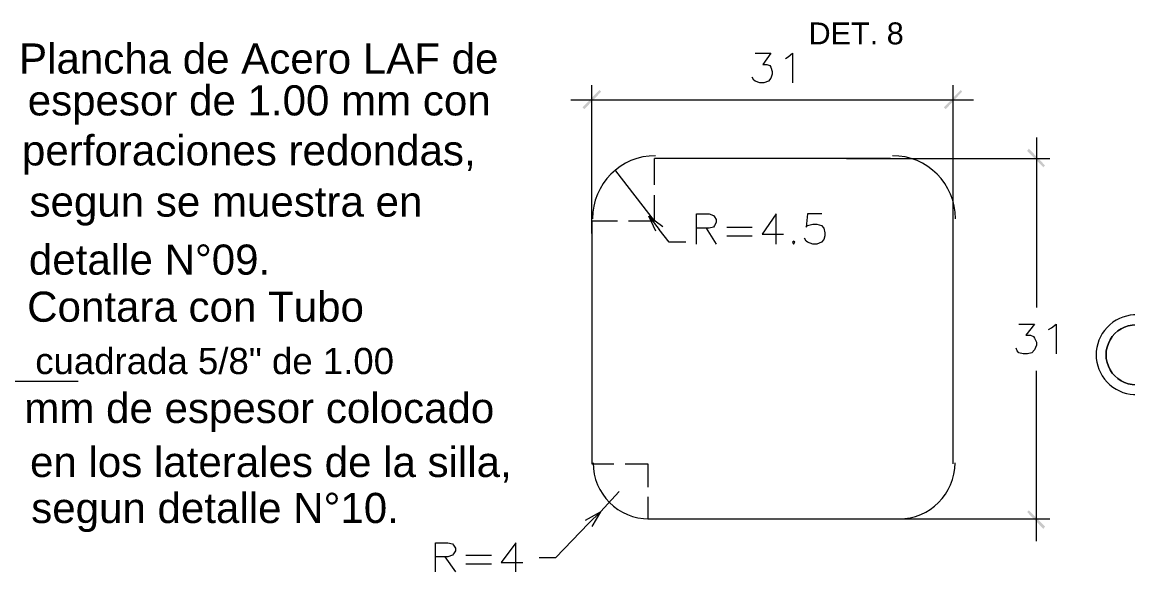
# Model space of a CAD drawing. Header units: inches. Extents: x 0.22 to 6.49, y 0.27 to 4.47.
# Drawn here: x 1.932 to 3.22, y 2.074 to 2.714 of the extents above; entities that cross this region are included whole.
import ezdxf

# ---------------------------------------------------------------- set-up
doc = ezdxf.new("R2010")
doc.units = ezdxf.units.IN
doc.header["$MEASUREMENT"] = 0
for name, color, linetype in [('PDF_PDF10_PDF9_PDF3_PDF5_0', 7, 'Continuous'), ('PDF_PDF10_PDF9_PDF3_PDF5_COTAS-01', 7, 'Continuous'), ('PDF_Texto', 7, 'Continuous')]:
    doc.layers.add(name, color=color, linetype=linetype)
doc.styles.add('PDF Arial', font='arial.ttf')

msp = doc.modelspace()

# ---------------------------------------------------------------- linework, layer by layer
at = {"layer": 'PDF_PDF10_PDF9_PDF3_PDF5_0', "lineweight": 18}
for points in [[(2.7855, 2.6781), (2.8038, 2.6781), (2.7943, 2.6652), (2.799, 2.6652), (2.8024, 2.6639), (2.8038, 2.6619), (2.8051, 2.6571), (2.8051, 2.6537), (2.8038, 2.649), (2.801, 2.6456), (2.7956, 2.6436), (2.7909, 2.6436), (2.7855, 2.6456), (2.7841, 2.647), (2.7821, 2.6503)], [(2.8207, 2.672), (2.8241, 2.674), (2.8288, 2.6781), (2.8288, 2.6436)], [(2.6684, 2.5251), (2.6684, 2.5556)], [(2.6379, 2.4832), (2.6684, 2.4832), (2.6684, 2.513)], [(2.7171, 2.4561), (2.7171, 2.4913), (2.732, 2.4913), (2.7368, 2.4893), (2.7381, 2.4879), (2.7401, 2.4845), (2.7401, 2.4811), (2.7381, 2.4778), (2.7368, 2.4757), (2.732, 2.4744), (2.7171, 2.4744)], [(2.8098, 2.4561), (2.8098, 2.4913), (2.7936, 2.4676), (2.8186, 2.4676)], [(2.8633, 2.4913), (2.8464, 2.4913), (2.845, 2.4757), (2.8464, 2.4778), (2.8525, 2.4791), (2.8572, 2.4791), (2.8626, 2.4778), (2.8653, 2.4744), (2.8667, 2.469), (2.8667, 2.4656), (2.8653, 2.4615), (2.8626, 2.4581), (2.8572, 2.4561), (2.8525, 2.4561), (2.8464, 2.4581), (2.845, 2.4595), (2.843, 2.4629)], [(2.5953, 2.4832), (2.6251, 2.4832)], [(2.7286, 2.4744), (2.7401, 2.4561)], [(2.7523, 2.4757), (2.7821, 2.4757)], [(2.7523, 2.4656), (2.7821, 2.4656)], [(3.0928, 2.3627), (3.111, 2.3627), (3.1009, 2.3498), (3.1063, 2.3498), (3.1097, 2.3485), (3.111, 2.3465), (3.1131, 2.3417), (3.1131, 2.3383), (3.111, 2.3329), (3.1076, 2.3295), (3.1029, 2.3282), (3.0975, 2.3282), (3.0928, 2.3295), (3.0907, 2.3316), (3.0894, 2.335)], [(3.1273, 2.3566), (3.1307, 2.3586), (3.1361, 2.3627), (3.1361, 2.3282)], [(2.5953, 2.2003), (2.621, 2.2003)], [(2.6339, 2.2003), (2.6603, 2.2003), (2.6603, 2.1732)], [(2.6603, 2.1617), (2.6603, 2.136)], [(2.4132, 2.0744), (2.4132, 2.1082), (2.4275, 2.1082), (2.4329, 2.1069), (2.4342, 2.1055), (2.4363, 2.1021), (2.4363, 2.0988), (2.4342, 2.0954), (2.4329, 2.094), (2.4275, 2.092), (2.4132, 2.092)], [(2.5066, 2.0744), (2.5066, 2.1082), (2.4897, 2.0852), (2.5148, 2.0852)], [(2.4241, 2.092), (2.4363, 2.0744)], [(2.4484, 2.094), (2.4782, 2.094)], [(2.4484, 2.0839), (2.4782, 2.0839)]]:
    msp.add_lwpolyline(points, dxfattribs=at)
at = {"layer": 'PDF_PDF10_PDF9_PDF3_PDF5_0', "lineweight": 13}
for points in [[(2.5953, 2.4683), (2.5953, 2.6409)], [(3.0163, 2.4683), (3.0163, 2.6409)], [(2.5709, 2.624), (3.04, 2.624)], [(3.1131, 2.58), (3.1131, 2.3823)], [(2.8917, 2.5556), (3.1286, 2.5556)], [(2.6684, 2.4832), (2.6231, 2.5414)], [(2.7049, 2.4581), (2.6853, 2.4581), (2.6738, 2.473)], [(3.1131, 2.1103), (3.1131, 2.3086)], [(2.6271, 2.1678), (2.6055, 2.1441)], [(2.5337, 2.0913), (2.5533, 2.0913), (2.5912, 2.1306)], [(2.9317, 2.136), (3.1286, 2.136)]]:
    msp.add_lwpolyline(points, dxfattribs=at)
at = {"layer": 'PDF_PDF10_PDF9_PDF3_PDF5_0', "lineweight": 5}
for points in [[(2.9432, 2.5556), (2.6684, 2.5556)], [(2.6698, 2.471), (2.6616, 2.4886), (2.6779, 2.4764)], [(2.6616, 2.4886), (2.6738, 2.473)], [(2.5953, 2.4832), (2.5953, 2.2003)], [(3.0163, 2.2003), (3.0163, 2.4832)], [(2.5879, 2.1346), (2.6055, 2.1441), (2.5953, 2.1272)], [(2.6055, 2.1441), (2.5912, 2.1306)], [(2.6603, 2.136), (2.952, 2.136)]]:
    msp.add_lwpolyline(points, dxfattribs=at)
at = {"layer": 'PDF_PDF10_PDF9_PDF3_PDF5_0', "lineweight": 18}
msp.add_lwpolyline([(2.8302, 2.4595), (2.8288, 2.4581), (2.8302, 2.4561), (2.8315, 2.4581)], close=True, dxfattribs=at)
msp.add_lwpolyline([(3.2291, 2.362, 1.000002), (3.2291, 2.2923, -1.000002)], format="xyb", close=True, dxfattribs=at)
at = {"layer": 'PDF_PDF10_PDF9_PDF3_PDF5_0', "lineweight": 5}
for centre, radius, start, end in [((2.6694, 2.4855), 0.0734, 90, 180), ((2.9455, 2.4855), 0.0734, 0, 90), ((3.2291, 2.3272), 0.0464, 50.0321, 309.9679), ((2.662, 2.2013), 0.0653, 180.0001, 269.9999), ((2.953, 2.2013), 0.0653, 270.0001, 359.9999)]:
    msp.add_arc(centre, radius, start, end, dxfattribs=at)
at = {"layer": 'PDF_PDF10_PDF9_PDF3_PDF5_0', "transparency": 33554559}
for points in [[(2.6041, 2.6355), (2.5865, 2.6131), (2.5845, 2.6152)], [(2.6061, 2.6334), (2.6041, 2.6355), (2.5865, 2.6131)], [(3.0054, 2.6152), (3.0075, 2.6131), (3.0251, 2.6355)], [(3.0075, 2.6131), (3.0251, 2.6355), (3.0264, 2.6334)], [(3.1232, 2.5475), (3.1022, 2.5644), (3.1043, 2.5671)], [(3.1212, 2.5454), (3.1232, 2.5475), (3.1022, 2.5644)], [(3.1043, 2.1461), (3.1022, 2.1441), (3.1232, 2.1272)], [(3.1022, 2.1441), (3.1232, 2.1272), (3.1212, 2.1245)]]:
    msp.add_solid(points, dxfattribs=at)
at = {"layer": 'PDF_PDF10_PDF9_PDF3_PDF5_COTAS-01', "lineweight": 13}
msp.add_lwpolyline([(1.7608, 2.2964), (1.997, 2.2964)], dxfattribs=at)

# ---------------------------------------------------------------- texts
at = {"layer": 'PDF_Texto', "attachment_point": 7, "style": 'PDF Arial'}
for s, insert, char_height in [('DET. 8', (2.8477, 2.6882), 0.0255), ('Plancha de Acero LAF de', (1.928, 2.654), 0.035082), ('espesor de 1.00 mm con', (1.9381, 2.5952), 0.035082), ('perforaciones redondas,', (1.9314, 2.537), 0.035082), ('segun se muestra en', (1.9402, 2.4774), 0.035082), ('detalle N°09.', (1.9395, 2.4199), 0.035082), ('Contara con Tubo', (1.9375, 2.3651), 0.035082), ('cuadrada 5/8" de 1.00', (1.9469, 2.3042), 0.030506), ('mm de espesor colocado', (1.9341, 2.2371), 0.035082), ('en los laterales de la silla,', (1.9408, 2.1783), 0.035082), ('segun detalle N°10.', (1.9422, 2.1207), 0.035082)]:
    msp.add_mtext(s, dxfattribs=dict(at, insert=insert, char_height=char_height))

doc.saveas('drawing.dxf')
